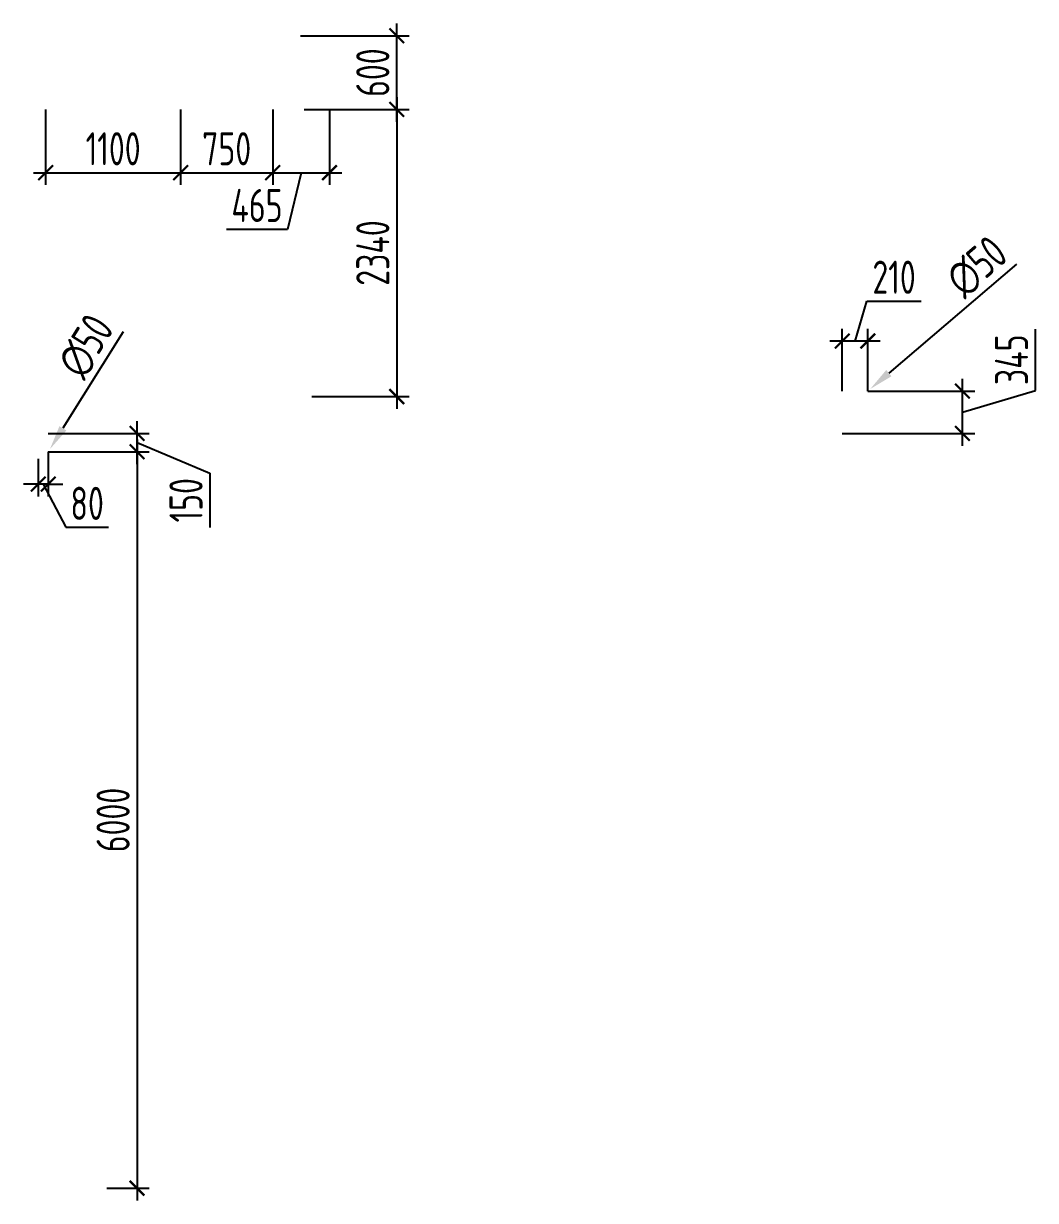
# Model space of a CAD drawing. Header units: millimetres. Extents: x -346952 to 536090, y 55086 to 131231.
# Drawn here: x -21371 to -13126, y 55206 to 64796 of the extents above; entities that cross this region are included whole.
import ezdxf

# ---------------------------------------------------------------- set-up
doc = ezdxf.new("R2010")
doc.units = ezdxf.units.MM
doc.layers.add('РАЗМЕРЫ КРОВЛИ ОВ', color=204, linetype='Continuous')
doc.layers.get('0').off()
doc.styles.add('ISOCPEUR', font='isocpeur.ttf', dxfattribs={"width": 0.7})
doc.dimstyles.new('R_100', dxfattribs={"dimtxt": 270, "dimasz": 120, "dimexe": 100, "dimexo": 0, "dimgap": 60, "dimtad": 1, "dimdec": 0, "dimrnd": 5, "dimzin": 0, "dimdsep": 46, "dimtxsty": 'ISOCPEUR', "dimblk": 'ARCHTICK', "dimcen": 0, "dimdle": 100, "dimclrd": 256, "dimclre": 256, "dimclrt": 256, "dimadec": 0, "dimazin": 0, "dimtfac": 2, "dimtdec": 0, "dimtofl": 0, "dimtmove": 1, "dimatfit": 3, "dimfxl": 1, "dimtvp": 3, "dimtolj": 1, "dimtzin": 0, "dimarcsym": 0})

# ---------------------------------------------------------------- blocks, each defined once
blk = doc.blocks.new('*D3032')
at = {"layer": 'РАЗМЕРЫ КРОВЛИ ОВ', "lineweight": -2, "transparency": 16777216}
blk.add_line((-13280.8, 62834.1), (-14320.8, 61947), dxfattribs=at)
at = {"layer": 'РАЗМЕРЫ КРОВЛИ ОВ', "transparency": 16777216}
blk.add_solid([(-14342.4, 61972.3), (-14299.1, 61921.6), (-14472.9, 61817.2)], dxfattribs=at)
at = {"layer": 'РАЗМЕРЫ КРОВЛИ ОВ', "transparency": 16777216, "insert": (-13604, 62814.7), "char_height": 270, "attachment_point": 5, "rotation": 40.46271, "style": 'ISOCPEUR'}
blk.add_mtext('\\A1;∅50', dxfattribs=at)
blk = doc.blocks.new('_ArchTick')
at = {"color": 0, "linetype": 'ByBlock', "const_width": 0.15}
blk.add_lwpolyline([(-0.5, -0.5), (0.5, 0.5)], dxfattribs=at)
blk = doc.blocks.new('*D3033')
at = {"layer": 'РАЗМЕРЫ КРОВЛИ ОВ', "lineweight": -2, "transparency": 16777216}
blk.add_line((-20559.9, 62282.8), (-21050, 61497.3), dxfattribs=at)
at = {"layer": 'РАЗМЕРЫ КРОВЛИ ОВ', "transparency": 16777216}
blk.add_solid([(-21078.3, 61514.9), (-21021.7, 61479.6), (-21155.8, 61327.6)], dxfattribs=at)
at = {"layer": 'РАЗМЕРЫ КРОВЛИ ОВ', "transparency": 16777216, "insert": (-20862.2, 62166.8), "char_height": 270, "attachment_point": 5, "rotation": 58.04435, "style": 'ISOCPEUR'}
blk.add_mtext('\\A1;∅50', dxfattribs=at)
blk = doc.blocks.new('*D3242')
at = {"layer": 'РАЗМЕРЫ КРОВЛИ ОВ', "lineweight": -2, "transparency": 16777216}
for p, q in [((-20446.2, 61206.4), (-20446.2, 61555.7)), ((-21169.1, 61455.7), (-20346.2, 61455.7)), ((-20446.2, 61381), (-19852.1, 61131.6)), ((-21169.4, 61306.4), (-20346.2, 61306.4)), ((-19852.1, 61131.6), (-19852.1, 60690.3))]:
    blk.add_line(p, q, dxfattribs=at)
at = {"layer": 'РАЗМЕРЫ КРОВЛИ ОВ', "lineweight": -2, "transparency": 16777216, "xscale": 120, "yscale": 120, "zscale": 120}
for p, rotation in [((-20446.2, 61455.7), 90), ((-20446.2, 61306.4), 270)]:
    blk.add_blockref('_ArchTick', p, dxfattribs=dict(at, rotation=rotation))
at = {"layer": 'РАЗМЕРЫ КРОВЛИ ОВ', "transparency": 16777216, "insert": (-20047.1, 60911), "char_height": 270, "attachment_point": 5, "rotation": 90, "style": 'ISOCPEUR'}
blk.add_mtext('\\A1;150', dxfattribs=at)
blk = doc.blocks.new('*D3243')
at = {"layer": 'РАЗМЕРЫ КРОВЛИ ОВ', "lineweight": -2, "transparency": 16777216}
for p, q in [((-20446.2, 61406.4), (-20446.2, 55205.7)), ((-21169.4, 61306.4), (-20346.2, 61306.4)), ((-20691.5, 55305.7), (-20346.2, 55305.7))]:
    blk.add_line(p, q, dxfattribs=at)
at = {"layer": 'РАЗМЕРЫ КРОВЛИ ОВ', "lineweight": -2, "transparency": 16777216, "xscale": 120, "yscale": 120, "zscale": 120}
for p, rotation in [((-20446.2, 61306.4), 90), ((-20446.2, 55305.7), 270)]:
    blk.add_blockref('_ArchTick', p, dxfattribs=dict(at, rotation=rotation))
at = {"layer": 'РАЗМЕРЫ КРОВЛИ ОВ', "transparency": 16777216, "insert": (-20641.2, 58306), "char_height": 270, "attachment_point": 5, "rotation": 90, "style": 'ISOCPEUR'}
blk.add_mtext('\\A1;6000', dxfattribs=at)
blk = doc.blocks.new('*D3244')
at = {"layer": 'РАЗМЕРЫ КРОВЛИ ОВ', "lineweight": -2, "transparency": 16777216}
for p, q in [((-21169.4, 61306.4), (-21169.4, 60943)), ((-21250.7, 61248.6), (-21250.7, 60943)), ((-21250.7, 61043), (-21370.7, 61043)), ((-21169.4, 61043), (-21250.7, 61043)), ((-21210, 61043), (-21025.8, 60690.8)), ((-21169.4, 61043), (-21049.4, 61043)), ((-21025.8, 60690.8), (-20679, 60690.8))]:
    blk.add_line(p, q, dxfattribs=at)
at = {"layer": 'РАЗМЕРЫ КРОВЛИ ОВ', "lineweight": -2, "transparency": 16777216, "xscale": 120, "yscale": 120, "zscale": 120}
blk.add_blockref('_ArchTick', (-21250.7, 61043), dxfattribs=at)
at = {"layer": 'РАЗМЕРЫ КРОВЛИ ОВ', "lineweight": -2, "transparency": 16777216, "xscale": 120, "yscale": 120, "zscale": 120, "rotation": 180}
blk.add_blockref('_ArchTick', (-21169.4, 61043), dxfattribs=at)
at = {"layer": 'РАЗМЕРЫ КРОВЛИ ОВ', "transparency": 16777216, "insert": (-20852.4, 60885.8), "char_height": 270, "attachment_point": 5, "style": 'ISOCPEUR'}
blk.add_mtext('\\A1;80', dxfattribs=at)
blk = doc.blocks.new('*D3245')
at = {"layer": 'РАЗМЕРЫ КРОВЛИ ОВ', "lineweight": -2, "transparency": 16777216}
for p, q in [((-14596.5, 62208.5), (-14499, 62533.5)), ((-14499, 62533.5), (-14057.7, 62533.5)), ((-14700.7, 61801), (-14700.7, 62308.5)), ((-14492.3, 61801), (-14492.3, 62308.5)), ((-14392.3, 62208.5), (-14800.7, 62208.5))]:
    blk.add_line(p, q, dxfattribs=at)
at = {"layer": 'РАЗМЕРЫ КРОВЛИ ОВ', "lineweight": -2, "transparency": 16777216, "xscale": 120, "yscale": 120, "zscale": 120, "rotation": 180}
blk.add_blockref('_ArchTick', (-14700.7, 62208.5), dxfattribs=at)
at = {"layer": 'РАЗМЕРЫ КРОВЛИ ОВ', "lineweight": -2, "transparency": 16777216, "xscale": 120, "yscale": 120, "zscale": 120}
blk.add_blockref('_ArchTick', (-14492.3, 62208.5), dxfattribs=at)
at = {"layer": 'РАЗМЕРЫ КРОВЛИ ОВ', "transparency": 16777216, "insert": (-14278.3, 62728.5), "char_height": 270, "attachment_point": 5, "style": 'ISOCPEUR'}
blk.add_mtext('\\A1;210', dxfattribs=at)
blk = doc.blocks.new('*D3246')
at = {"layer": 'РАЗМЕРЫ КРОВЛИ ОВ', "lineweight": -2, "transparency": 16777216}
for p, q in [((-13126.4, 61806.8), (-13126.4, 62304.8)), ((-13721.4, 61355.7), (-13721.4, 61901)), ((-14492.3, 61801), (-13621.4, 61801)), ((-13721.4, 61628.3), (-13126.4, 61806.8)), ((-14700.7, 61455.7), (-13621.4, 61455.7))]:
    blk.add_line(p, q, dxfattribs=at)
at = {"layer": 'РАЗМЕРЫ КРОВЛИ ОВ', "lineweight": -2, "transparency": 16777216, "xscale": 120, "yscale": 120, "zscale": 120}
for p, rotation in [((-13721.4, 61801), 90), ((-13721.4, 61455.7), 270)]:
    blk.add_blockref('_ArchTick', p, dxfattribs=dict(at, rotation=rotation))
at = {"layer": 'РАЗМЕРЫ КРОВЛИ ОВ', "transparency": 16777216, "insert": (-13321.4, 62055.8), "char_height": 270, "attachment_point": 5, "rotation": 90, "style": 'ISOCPEUR'}
blk.add_mtext('\\A1;345', dxfattribs=at)
blk = doc.blocks.new('*D3252')
at = {"layer": 'РАЗМЕРЫ КРОВЛИ ОВ', "lineweight": -2, "transparency": 16777216}
for p, q in [((-21190.7, 64095.7), (-21190.7, 63480.4)), ((-20090.7, 64095.7), (-20090.7, 63480.4)), ((-21290.7, 63580.4), (-19990.7, 63580.4))]:
    blk.add_line(p, q, dxfattribs=at)
at = {"layer": 'РАЗМЕРЫ КРОВЛИ ОВ', "lineweight": -2, "transparency": 16777216, "xscale": 120, "yscale": 120, "zscale": 120, "rotation": 180}
blk.add_blockref('_ArchTick', (-21190.7, 63580.4), dxfattribs=at)
at = {"layer": 'РАЗМЕРЫ КРОВЛИ ОВ', "lineweight": -2, "transparency": 16777216, "xscale": 120, "yscale": 120, "zscale": 120}
blk.add_blockref('_ArchTick', (-20090.7, 63580.4), dxfattribs=at)
at = {"layer": 'РАЗМЕРЫ КРОВЛИ ОВ', "transparency": 16777216, "insert": (-20640.7, 63775.4), "char_height": 270, "attachment_point": 5, "style": 'ISOCPEUR'}
blk.add_mtext('\\A1;1100', dxfattribs=at)
blk = doc.blocks.new('*D3253')
at = {"layer": 'РАЗМЕРЫ КРОВЛИ ОВ', "lineweight": -2, "transparency": 16777216}
for p, q in [((-18330.1, 63995.7), (-18330.1, 64795.7)), ((-19114.9, 64695.7), (-18230.1, 64695.7)), ((-19084.6, 64095.7), (-18230.1, 64095.7))]:
    blk.add_line(p, q, dxfattribs=at)
at = {"layer": 'РАЗМЕРЫ КРОВЛИ ОВ', "lineweight": -2, "transparency": 16777216, "xscale": 120, "yscale": 120, "zscale": 120}
for p, rotation in [((-18330.1, 64695.7), 90), ((-18330.1, 64095.7), 270)]:
    blk.add_blockref('_ArchTick', p, dxfattribs=dict(at, rotation=rotation))
at = {"layer": 'РАЗМЕРЫ КРОВЛИ ОВ', "transparency": 16777216, "insert": (-18525.1, 64395.7), "char_height": 270, "attachment_point": 5, "rotation": 90, "style": 'ISOCPEUR'}
blk.add_mtext('\\A1;600', dxfattribs=at)
blk = doc.blocks.new('*D3254')
at = {"layer": 'РАЗМЕРЫ КРОВЛИ ОВ', "lineweight": -2, "transparency": 16777216}
for p, q in [((-18330.1, 64195.7), (-18330.1, 61655.7)), ((-19084.6, 64095.7), (-18230.1, 64095.7)), ((-19021, 61755.7), (-18230.1, 61755.7))]:
    blk.add_line(p, q, dxfattribs=at)
at = {"layer": 'РАЗМЕРЫ КРОВЛИ ОВ', "lineweight": -2, "transparency": 16777216, "xscale": 120, "yscale": 120, "zscale": 120}
for p, rotation in [((-18330.1, 64095.7), 90), ((-18330.1, 61755.7), 270)]:
    blk.add_blockref('_ArchTick', p, dxfattribs=dict(at, rotation=rotation))
at = {"layer": 'РАЗМЕРЫ КРОВЛИ ОВ', "transparency": 16777216, "insert": (-18525.1, 62925.7), "char_height": 270, "attachment_point": 5, "rotation": 90, "style": 'ISOCPEUR'}
blk.add_mtext('\\A1;2340', dxfattribs=at)
blk = doc.blocks.new('*D3255')
at = {"layer": 'РАЗМЕРЫ КРОВЛИ ОВ', "lineweight": -2, "transparency": 16777216}
for p, q in [((-19340.7, 64095.7), (-19340.7, 63480.4)), ((-18878.2, 64095.7), (-18878.2, 63480.4)), ((-19440.7, 63580.4), (-18778.2, 63580.4)), ((-19109.4, 63580.4), (-19219.8, 63118.5)), ((-19219.8, 63118.5), (-19717.8, 63118.5))]:
    blk.add_line(p, q, dxfattribs=at)
at = {"layer": 'РАЗМЕРЫ КРОВЛИ ОВ', "lineweight": -2, "transparency": 16777216, "xscale": 120, "yscale": 120, "zscale": 120, "rotation": 180}
blk.add_blockref('_ArchTick', (-19340.7, 63580.4), dxfattribs=at)
at = {"layer": 'РАЗМЕРЫ КРОВЛИ ОВ', "lineweight": -2, "transparency": 16777216, "xscale": 120, "yscale": 120, "zscale": 120}
blk.add_blockref('_ArchTick', (-18878.2, 63580.4), dxfattribs=at)
at = {"layer": 'РАЗМЕРЫ КРОВЛИ ОВ', "transparency": 16777216, "insert": (-19468.8, 63313.5), "char_height": 270, "attachment_point": 5, "style": 'ISOCPEUR'}
blk.add_mtext('\\A1;465', dxfattribs=at)
blk = doc.blocks.new('*D3275')
at = {"layer": 'РАЗМЕРЫ КРОВЛИ ОВ', "lineweight": -2, "transparency": 16777216}
for p, q in [((-20090.7, 64095.7), (-20090.7, 63480.4)), ((-19340.7, 64095.7), (-19340.7, 63480.4)), ((-20190.7, 63580.4), (-19240.7, 63580.4))]:
    blk.add_line(p, q, dxfattribs=at)
at = {"layer": 'РАЗМЕРЫ КРОВЛИ ОВ', "lineweight": -2, "transparency": 16777216, "xscale": 120, "yscale": 120, "zscale": 120, "rotation": 180}
blk.add_blockref('_ArchTick', (-20090.7, 63580.4), dxfattribs=at)
at = {"layer": 'РАЗМЕРЫ КРОВЛИ ОВ', "lineweight": -2, "transparency": 16777216, "xscale": 120, "yscale": 120, "zscale": 120}
blk.add_blockref('_ArchTick', (-19340.7, 63580.4), dxfattribs=at)
at = {"layer": 'РАЗМЕРЫ КРОВЛИ ОВ', "transparency": 16777216, "insert": (-19715.7, 63775.4), "char_height": 270, "attachment_point": 5, "style": 'ISOCPEUR'}
blk.add_mtext('\\A1;750', dxfattribs=at)

msp = doc.modelspace()

# ---------------------------------------------------------------- dimensions: what is measured, and where the dimension line sits
at = {"layer": 'РАЗМЕРЫ КРОВЛИ ОВ'}
for base, p1, p2, picture, middle in [((-18330.1, 64695.7), (-19084.6, 64095.7), (-19114.9, 64695.7), '*D3253', (-18525.1, 64395.7)), ((-18330.1, 61755.7), (-19084.6, 64095.7), (-19021, 61755.7), '*D3254', (-18525.1, 62925.7)), ((-13721.4, 61801), (-14700.7, 61455.7), (-14492.3, 61801), '*D3246', (-13321.4, 61866.8)), ((-20446.2, 55305.7), (-21169.4, 61306.4), (-20691.5, 55305.7), '*D3243', (-20641.2, 58306))]:
    dim = msp.add_linear_dim(base=base, p1=p1, p2=p2, angle=90, dimstyle='R_100', override={"dimpost": '\\X'}, dxfattribs=at)
    dim.commit()
    dim.dimension.update_dxf_attribs({"geometry": picture, "text_midpoint": middle})
for base, p1, p2, picture, middle in [((-20090.7, 63580.4), (-21190.7, 64095.7), (-20090.7, 64095.7), '*D3252', (-20640.7, 63775.4)), ((-19340.7, 63580.4), (-20090.7, 64095.7), (-19340.7, 64095.7), '*D3275', (-19715.7, 63775.4)), ((-14700.7, 62208.5), (-14492.3, 61801), (-14700.7, 61801), '*D3245', (-14439, 62728.5))]:
    dim = msp.add_linear_dim(base=base, p1=p1, p2=p2, dimstyle='R_100', override={"dimpost": '\\X'}, dxfattribs=at)
    dim.commit()
    dim.dimension.update_dxf_attribs({"geometry": picture, "text_midpoint": middle})
for base, p1, p2, picture, middle in [((-18878.197489, 63580.3889), (-19340.69749, 64095.682501), (-18878.197489, 64095.682501), '*D3255', (-19279.829892, 63118.468117)), ((-21250.7, 61043), (-21169.4, 61306.4), (-21250.7, 61248.6), '*D3244', (-20965.8, 60690.8))]:
    dim = msp.add_linear_dim(base=base, p1=p1, p2=p2, dimstyle='R_100', override={"dimpost": '\\X'}, dxfattribs=at)
    dim.commit()
    dim.dimension.update_dxf_attribs({"geometry": picture, "text_midpoint": middle, "dimtype": 160})
for p1, p2, picture, middle in [((-14511, 61784.7), (-14472.9, 61817.2), '*D3032', (-13477.4, 62666.3)), ((-21182.3, 61285.1), (-21155.8, 61327.6), '*D3033', (-20696.7, 62063.5))]:
    dim = msp.add_diameter_dim_2p(p1=p1, p2=p2, dimstyle='R_100', override={"dimasz": 200, "dimpost": '\\X', "dimblk1": 'ArchTick', "dimsah": 1}, dxfattribs=at)
    dim.commit()
    dim.dimension.update_dxf_attribs({"geometry": picture, "text_midpoint": middle, "dimtype": 163})
dim = msp.add_linear_dim(base=(-20446.2, 61455.7), p1=(-21169.4, 61306.4), p2=(-21169.1, 61455.7), angle=90, dimstyle='R_100', override={"dimpost": '\\X'}, dxfattribs=at)
dim.commit()
dim.dimension.update_dxf_attribs({"geometry": '*D3242', "text_midpoint": (-19852.1, 61071.6), "dimtype": 160})

doc.saveas('drawing.dxf')
